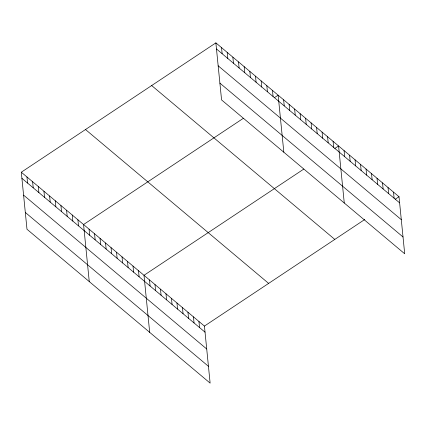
<?xml version="1.0" encoding="UTF-8"?>
<svg xmlns="http://www.w3.org/2000/svg" width="426" height="426" viewBox="0 0 426 426"><rect width="100%" height="100%" fill="white"/><g stroke="black" fill="none" stroke-linecap="round" stroke-linejoin="round"><path stroke-width="0.64" d="M21.3 172.216L204.432 326.076L210.125 383.128L26.992 229.263L21.3 172.216L215.875 42.872L399.008 196.737L404.7 253.784L221.568 99.924L215.875 42.872M243.358 118.306L83.565 224.529L89.258 281.581M274.392 97.676L278.141 95.184L283.833 152.236M303.791 169.079L143.999 275.303L149.691 332.355M334.825 148.45L338.574 145.958L344.267 203.01M204.432 326.076L364.762 219.502M395.259 199.224L399.008 196.737M216.483 48.979L399.615 202.84M218.16 65.79L401.292 219.651M219.891 83.113L403.023 236.973M151.667 85.557L334.799 239.417M85.509 129.531L268.641 283.397M21.907 178.324L205.044 332.184M23.59 195.135L206.722 348.995M25.315 212.452L208.447 366.317M393.512 192.121L394.119 198.228M388.017 187.504L388.629 193.612M382.521 182.887L383.134 188.995M377.031 178.27L377.638 184.378M371.536 173.654L372.143 179.761M366.04 169.042L366.653 175.145M360.55 164.425L361.157 170.533M355.055 159.809L355.662 165.916M349.56 155.192L350.172 161.3M344.064 150.575L344.677 156.683M333.079 141.347L333.686 147.449M327.583 136.73L328.196 142.838M322.088 132.113L322.7 138.221M316.598 127.496L317.205 133.604M311.102 122.88L311.71 128.987M305.607 118.263L306.219 124.371M300.112 113.651L300.724 119.754M294.622 109.035L295.229 115.142M289.126 104.418L289.733 110.526M283.631 99.801L284.243 105.909M272.48 90.429L273.087 96.537M266.82 85.674L267.427 91.782M261.159 80.919L261.766 87.026M255.499 76.163L256.106 82.271M249.838 71.408L250.445 77.516M244.178 66.653L244.785 72.761M238.517 61.892L239.124 68M232.857 57.137L233.464 63.245M227.196 52.382L227.803 58.49M221.536 47.627L222.143 53.735M198.937 321.46L199.549 327.567M193.447 316.848L194.054 322.956M187.951 312.231L188.558 318.339M182.456 307.615L183.068 313.722M176.96 302.998L177.573 309.106M171.47 298.381L172.077 304.489M165.975 293.764L166.582 299.872M160.48 289.153L161.092 295.261M154.984 284.536L155.596 290.644M149.494 279.919L150.101 286.027M138.503 270.686L139.116 276.793M133.013 266.069L133.62 272.177M127.518 261.457L128.125 267.565M122.022 256.841L122.635 262.948M116.527 252.224L117.139 258.332M111.037 247.607L111.644 253.715M105.541 242.99L106.149 249.098M100.046 238.374L100.658 244.481M94.551 233.762L95.163 239.87M89.061 229.145L89.668 235.253M77.905 219.773L78.512 225.881M72.244 215.018L72.851 221.126M66.584 210.263L67.191 216.371M60.923 205.508L61.53 211.615M55.263 200.747L55.87 206.855M49.602 195.992L50.209 202.1M43.942 191.237L44.549 197.345M38.281 186.481L38.888 192.589M32.621 181.726L33.228 187.834M26.96 176.971L27.568 183.079"/></g></svg>
